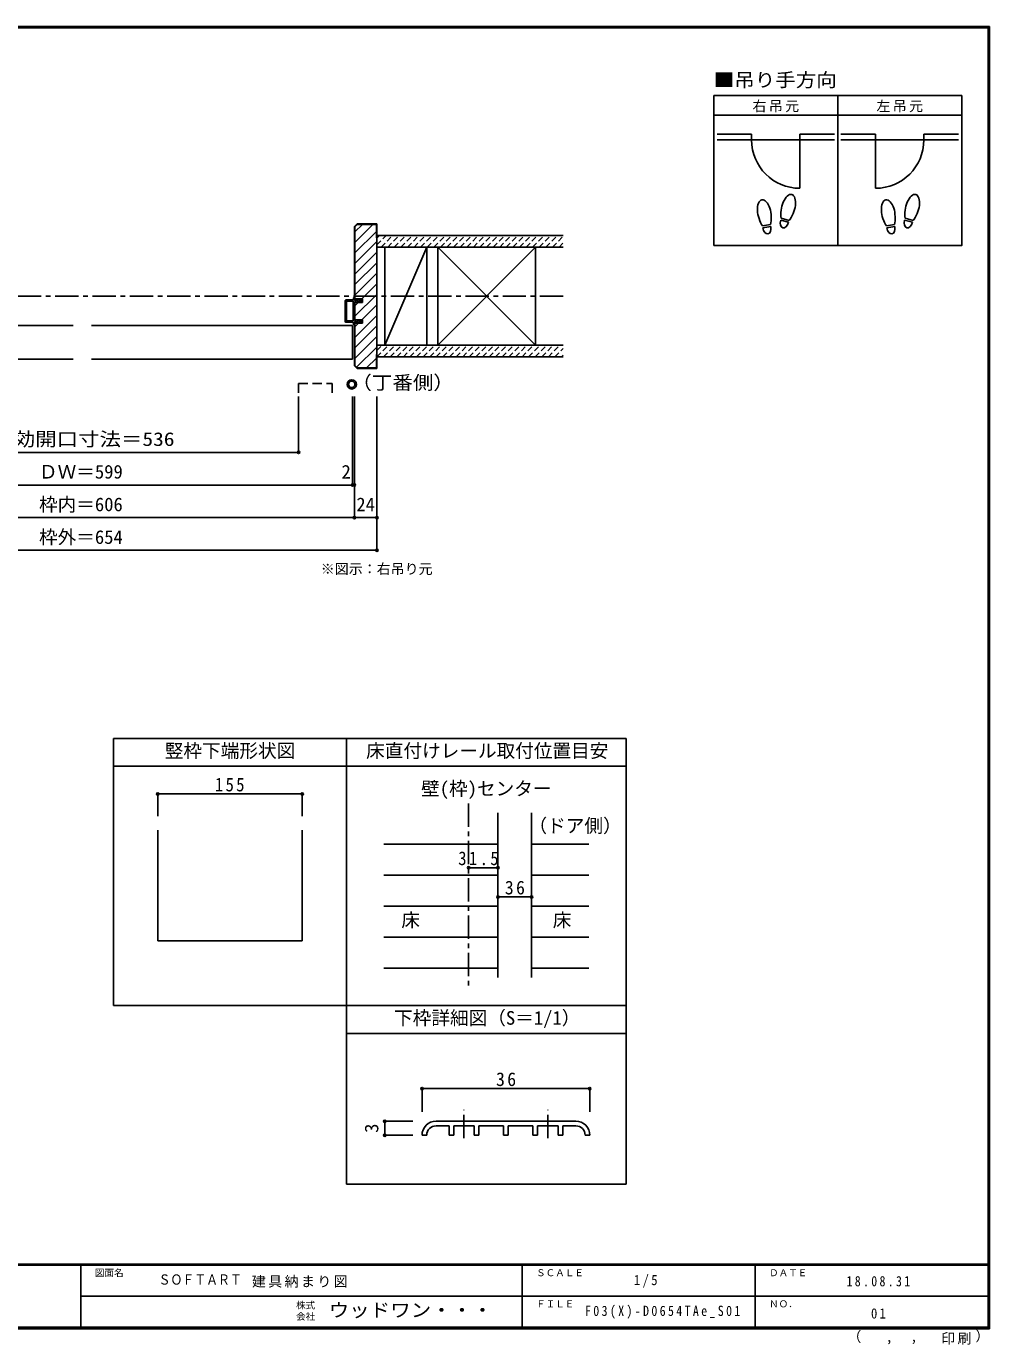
# Model space of a CAD drawing. Units: millimetres, scale not verified, with parts at other scales. Extents: x -973 to 977, y -718 to 696.
# Drawn here: x -57 to 977, y -718 to 696 of the extents above; entities that cross this region are included whole.
import ezdxf
from ezdxf.enums import TextEntityAlignment as Align

# ---------------------------------------------------------------- set-up
doc = ezdxf.new("R2010")
doc.units = ezdxf.units.MM
doc.header["$LTSCALE"] = 5
doc.header["$PDMODE"] = 32
doc.header["$PDSIZE"] = 2.5
for name, pattern in [('CHAIN1', [8, 5, -1, 1, -1]), ('DASHED1', [1.8, 1.2, -0.6]), ('DASHED2', [3, 2, -1])]:
    doc.linetypes.add(name, pattern=pattern)
for name, color, linetype in [('0-0_補助線', 7, 'Continuous'), ('0-1_通り芯', 4, 'CHAIN1'), ('0-3_仕上げ', 2, 'Continuous'), ('0-4_枠', 3, 'Continuous'), ('0-6_扉', 6, 'Continuous'), ('0-7_金物', 7, 'Continuous'), ('0-8_戸当り', 3, 'Continuous'), ('0-A_文字', 3, 'Continuous'), ('0-B_寸法', 7, 'Continuous'), ('0-C_ハッチ', 4, 'DASHED1'), ('7-7_金物', 7, 'Continuous'), ('7-B_寸法', 4, 'Continuous'), ('F-0_補助線', 7, 'Continuous'), ('F-1_枠', 6, 'Continuous'), ('F-A_文字', 7, 'Continuous')]:
    doc.layers.add(name, color=color, linetype=linetype)
doc.styles.add('HGP明朝B', font='')
doc.styles.add('ＭＳ ゴシック', font='')
doc.styles.get('HGP明朝B').set_extended_font_data('HGP明朝B')
doc.styles.get('ＭＳ ゴシック').set_extended_font_data('MS Gothic')

# ---------------------------------------------------------------- blocks, each defined once
blk = doc.blocks.new('01')
at = {"layer": '0-0_補助線'}
for p, q in [((-14.5, 0.346), (-14.5, -0.449)), ((-14.3, 0.346), (-14.3, -0.449)), ((-12.045, -0.049), (-14.178, 0.444)), ((-12, 0.146), (-14.133, 0.639)), ((-11.475, 5.146), (-12.298, 4.504)), ((-12.175, 4.146), (-11.475, 4.146)), ((-12.045, -0.049), (-11.993, 0.145)), ((-11.475, 0.146), (-12, 0.146)), ((-11.475, 7.146), (-11.475, 5.146)), ((-11.475, 4.146), (-11.475, 0.146)), ((-10.68, 7.55), (-9.257, 6.508)), ((-9.375, 6.146), (-10.075, 6.146)), ((-10.075, 3.146), (-10.075, 6.146)), ((-10.075, 3.146), (-9.252, 2.504)), ((-9.375, 2.146), (-10.075, 2.146)), ((-10.075, 0.146), (-10.075, 2.146)), ((-10.075, 0.146), (10.075, 0.146)), ((10.075, 3.146), (9.252, 2.504)), ((10.68, 7.55), (9.257, 6.508)), ((9.375, 6.146), (10.075, 6.146)), ((9.375, 2.146), (10.075, 2.146)), ((10.075, 3.146), (10.075, 6.146)), ((10.075, 0.146), (10.075, 2.146)), ((11.475, 7.146), (11.475, 5.146)), ((11.475, 5.146), (12.298, 4.504)), ((12.175, 4.146), (11.475, 4.146)), ((11.475, 4.146), (11.475, 0.146)), ((11.475, 0.146), (12, 0.146)), ((12.045, -0.049), (11.993, 0.145)), ((12, 0.146), (14.133, 0.639)), ((12.045, -0.049), (14.178, 0.444)), ((14.3, 0.346), (14.3, -0.449)), ((14.5, 0.346), (14.5, -0.449)), ((-14.265, -0.741), (-12.235, -1.196)), ((-14.222, -0.546), (-12.191, -1.001)), ((-12, -1.488), (-12, -8.854)), ((-11.8, -1.488), (-11.8, -8.854)), ((-11, -9.654), (11, -9.654)), ((11, -9.854), (-11, -9.854)), ((-10.6, -1.554), (-10.6, -8.154)), ((-10.3, -1.254), (10.3, -1.254)), ((-10.3, -8.454), (10.3, -8.454)), ((10.6, -1.554), (10.6, -8.154)), ((11.8, -1.488), (11.8, -8.854)), ((12, -1.488), (12, -8.854)), ((14.222, -0.546), (12.191, -1.001)), ((14.265, -0.741), (12.235, -1.196))]:
    blk.add_line(p, q, dxfattribs=at)
for centre, radius, start, end in [((-14.2, 0.346), 0.3, 77.00048, 180), ((-14.2, 0.346), 0.1, 77.00048, 180), ((-12.175, 4.346), 0.2, 127.96957, 270), ((-10.975, 7.146), 0.5, 53.78053, 180), ((-9.375, 6.346), 0.2, 270, 53.78053), ((-9.375, 2.346), 0.2, 270, 52.03043), ((9.375, 6.346), 0.2, 126.21947, 270), ((9.375, 2.346), 0.2, 127.96957, 270), ((10.975, 7.146), 0.5, 0, 126.21947), ((12.175, 4.346), 0.2, 270, 52.03043), ((14.2, 0.346), 0.3, 0, 102.99952), ((14.2, 0.346), 0.1, 0, 102.99952), ((-14.2, -0.449), 0.3, 180, 257.3929), ((-14.2, -0.449), 0.1, 180, 257.3929), ((-12.3, -1.488), 0.3, 0, 76.0718), ((-12.3, -1.488), 0.5, 0, 76.0718), ((-11, -8.854), 1, 180, 270), ((-11, -8.854), 0.8, 180, 270), ((-10.3, -1.554), 0.3, 90, 180), ((-10.3, -8.154), 0.3, 180, 270), ((10.3, -1.554), 0.3, 0, 90), ((10.3, -8.154), 0.3, 270, 0), ((11, -8.854), 1, 270, 0), ((11, -8.854), 0.8, 270, 0), ((12.3, -1.488), 0.5, 103.9282, 180), ((12.3, -1.488), 0.3, 103.9282, 180), ((14.2, -0.449), 0.1, 282.6071, 0), ((14.2, -0.449), 0.3, 282.6071, 0)]:
    blk.add_arc(centre, radius, start, end, dxfattribs=at)

msp = doc.modelspace()

# ---------------------------------------------------------------- linework, layer by layer
at = {"layer": '0-1_通り芯'}
for p, q in [((519.153, 406.5), (-515.847, 406.5)), ((417.629, -137.667), (417.629, -334.173))]:
    msp.add_line(p, q, dxfattribs=at)
at = {"layer": '0-3_仕上げ'}
for p, q in [((519.153, 471.5), (319.153, 471.5)), ((519.153, 459), (319.153, 459)), ((519.153, 354), (319.153, 354)), ((519.153, 341.5), (319.153, 341.5))]:
    msp.add_line(p, q, dxfattribs=at)
at = {"layer": '0-3_仕上げ', "color": 3}
for p, q in [((327.653, 459), (327.653, 354)), ((372.653, 354), (372.653, 459)), ((384.537, 354), (384.537, 459)), ((489.537, 354), (489.537, 459))]:
    msp.add_line(p, q, dxfattribs=at)
at = {"layer": '0-3_仕上げ', "color": 7}
for p, q in [((372.653, 459), (327.653, 354)), ((384.537, 354), (489.537, 459)), ((384.537, 459), (489.537, 354))]:
    msp.add_line(p, q, dxfattribs=at)
at = {"layer": '0-3_仕上げ', "color": 4}
for p, q in [((326.653, -180.968), (449.129, -180.968)), ((485.129, -180.968), (546.653, -180.968)), ((449.129, -214.269), (326.653, -214.269)), ((485.129, -214.269), (546.653, -214.269)), ((449.129, -247.571), (326.653, -247.571)), ((485.129, -247.571), (546.653, -247.571)), ((449.129, -280.872), (326.653, -280.872)), ((485.129, -280.872), (546.653, -280.872)), ((449.129, -314.173), (326.653, -314.173)), ((485.129, -314.173), (546.653, -314.173))]:
    msp.add_line(p, q, dxfattribs=at)
at = {"layer": '0-4_枠'}
for p, q in [((297.982, 484), (295.153, 481.172)), ((295.153, 481.172), (295.153, 403.5)), ((298.189, 483.5), (295.653, 480.964)), ((295.653, 403.5), (295.653, 480.964)), ((297.982, 484), (319.153, 484)), ((318.653, 483.5), (298.189, 483.5)), ((318.653, 469), (318.653, 483.5)), ((319.153, 484), (319.153, 329)), ((318.653, 469), (319.153, 469)), ((295.153, 381.2), (295.153, 399.8)), ((295.153, 399.8), (303.653, 399.8)), ((295.653, 381.2), (295.653, 399.8)), ((295.153, 381.2), (303.653, 381.2)), ((295.153, 331.828), (295.153, 377.5)), ((295.153, 377.5), (303.653, 377.5)), ((295.653, 332.036), (295.653, 377.5)), ((303.653, 377.5), (303.653, 381.2)), ((318.653, 344), (318.653, 329.5)), ((318.653, 344), (319.153, 344)), ((297.982, 329), (295.153, 331.828)), ((298.189, 329.5), (295.653, 332.036)), ((297.982, 329), (319.153, 329)), ((298.189, 329.5), (318.653, 329.5)), ((449.129, -147.667), (449.129, -324.173)), ((485.129, -147.667), (485.129, -324.173))]:
    msp.add_line(p, q, dxfattribs=at)
msp.add_lwpolyline([(303.653, 399.8), (303.653, 403.5), (295.153, 403.5)], dxfattribs=at)
at = {"layer": '0-6_扉'}
for p, q in [((-286.847, 375), (-6.847, 375)), ((13.153, 375), (293.153, 375)), ((293.153, 375), (293.153, 339)), ((-286.847, 339), (-6.847, 339)), ((13.153, 339), (293.153, 339))]:
    msp.add_line(p, q, dxfattribs=at)
at = {"layer": '0-6_扉', "linetype": 'DASHED2'}
for p, q in [((235.158, 312.908), (271.158, 312.908)), ((235.158, 312.908), (235.158, 299)), ((271.158, 312.908), (271.158, 299))]:
    msp.add_line(p, q, dxfattribs=at)
at = {"layer": '0-7_金物'}
for radius in [5, 3.5]:
    msp.add_circle((292.202, 311.957), radius, dxfattribs=at)
at = {"layer": '0-8_戸当り', "color": 2}
for p, q in [((721.239, 580.308), (684.139, 580.308)), ((721.239, 580.308), (721.239, 574.008)), ((773.039, 580.308), (810.139, 580.308)), ((773.039, 580.308), (773.039, 522.208)), ((854.239, 580.308), (817.139, 580.308)), ((854.239, 580.308), (854.239, 522.208)), ((906.039, 580.308), (943.139, 580.308)), ((906.039, 580.308), (906.039, 574.008)), ((684.139, 574.008), (810.139, 574.008)), ((943.139, 574.008), (817.139, 574.008))]:
    msp.add_line(p, q, dxfattribs=at)
at = {"layer": '0-8_戸当り'}
for p, q in [((741.457, 483.378), (732.811, 481.853)), ((741.822, 481.31), (733.175, 479.785)), ((760.924, 485.706), (752.444, 487.978)), ((761.468, 487.735), (752.987, 490.007)), ((874.457, 483.378), (865.811, 481.853)), ((874.822, 481.31), (866.175, 479.785)), ((893.924, 485.706), (885.444, 487.978)), ((894.468, 487.735), (885.987, 490.007))]:
    msp.add_line(p, q, dxfattribs=at)
at = {"layer": '0-8_戸当り', "color": 2}
for centre, start, end in [((773.039, 574.008), 180, 270), ((854.239, 574.008), 270, 0)]:
    msp.add_arc(centre, 51.8, start, end, dxfattribs=at)
at = {"layer": '0-8_戸当り'}
for centre, major_axis, ratio, start_param, end_param in [((734.795, 495.877), (-2.445, 13.867), 0.5, 4.34059143, 8.22577918), ((760.713, 501.878), (3.644, 13.601), 0.5, 4.34059143, 8.22577918), ((867.795, 495.877), (-2.445, 13.867), 0.5, 4.34059143, 8.22577918), ((893.713, 501.878), (3.644, 13.601), 0.5, 4.34059143, 8.22577918), ((760.609, 501.489), (4.416, 16.48), 0.4, 1.85063327, 2.44287679), ((760.609, 501.489), (4.416, 16.48), 0.4, 3.84030852, 4.43255203), ((893.609, 501.489), (4.416, 16.48), 0.4, 1.85063327, 2.44287679), ((893.609, 501.489), (4.416, 16.48), 0.4, 3.84030852, 4.43255203), ((734.865, 495.481), (-2.963, 16.802), 0.4, 1.85063327, 2.44287679), ((737.498, 480.548), (-1.27, 7.205), 0.6, 1.57079633, 4.71238898), ((734.865, 495.481), (-2.963, 16.802), 0.4, 3.84030852, 4.43255203), ((756.684, 486.842), (1.894, 7.067), 0.6, 1.57079633, 4.71238898), ((867.865, 495.481), (-2.963, 16.802), 0.4, 1.85063327, 2.44287679), ((870.498, 480.548), (-1.27, 7.205), 0.6, 1.57079633, 4.71238898), ((867.865, 495.481), (-2.963, 16.802), 0.4, 3.84030852, 4.43255203), ((889.684, 486.842), (1.894, 7.067), 0.6, 1.57079633, 4.71238898)]:
    msp.add_ellipse(centre, major_axis=major_axis, ratio=ratio, start_param=start_param, end_param=end_param, dxfattribs=at)
at = {"layer": '0-A_文字'}
for p, q in [((680.639, 621.667), (680.639, 460.667)), ((946.639, 621.667), (680.639, 621.667)), ((813.639, 621.667), (813.639, 460.667)), ((680.639, 600.667), (946.639, 600.667)), ((286.653, -67.667), (36.653, -67.667)), ((36.653, -67.667), (36.653, -354.173)), ((286.653, -545.667), (286.653, -67.667)), ((586.653, -67.667), (286.653, -67.667)), ((286.653, -67.667), (286.653, -354.173)), ((586.653, -545.667), (586.653, -67.667)), ((286.653, -97.667), (36.653, -97.667)), ((586.653, -97.667), (286.653, -97.667)), ((84.153, -165.993), (84.153, -284.646)), ((239.153, -165.993), (239.153, -284.646)), ((84.153, -284.646), (239.153, -284.646)), ((286.653, -354.173), (36.653, -354.173)), ((586.653, -354.173), (286.653, -354.173)), ((586.653, -384.173), (286.653, -384.173)), ((586.653, -545.667), (286.653, -545.667))]:
    msp.add_line(p, q, dxfattribs=at)
at = {"layer": '0-A_文字', "color": 4}
for p, q in [((84.153, -127.266), (239.153, -127.266)), ((84.153, -127.266), (84.153, -151.256)), ((239.153, -127.266), (239.153, -151.256))]:
    msp.add_line(p, q, dxfattribs=at)
at = {"layer": '0-A_文字'}
msp.add_lwpolyline([(946.639, 621.667), (946.639, 460.667), (680.639, 460.667)], dxfattribs=at)
at = {"layer": '0-A_文字', "color": 7}
for p in [(84.153, -127.266), (239.153, -127.266)]:
    msp.add_point(p, dxfattribs=at)
at = {"layer": '0-B_寸法', "color": 4}
for p, q in [((235.158, 239), (235.158, 299)), ((293.153, 204), (293.153, 299)), ((295.153, 169), (295.153, 299)), ((319.153, 134), (319.153, 299)), ((-281.847, 239), (235.158, 239)), ((295.153, 204), (-291.847, 204)), ((319.153, 169), (-315.847, 169)), ((319.153, 134), (-315.847, 134)), ((417.629, -206.357), (449.129, -206.357)), ((449.129, -237.742), (485.129, -237.742))]:
    msp.add_line(p, q, dxfattribs=at)
at = {"layer": '0-B_寸法'}
for p in [(235.158, 239), (293.153, 204), (295.153, 204), (295.153, 169), (319.153, 169), (319.153, 134), (417.629, -206.357), (449.129, -206.357), (449.129, -237.742), (485.129, -237.742)]:
    msp.add_point(p, dxfattribs=at)
at = {"layer": '0-C_ハッチ', "linetype": 'Continuous'}
for p, q in [((303.673, 483.5), (295.653, 475.48)), ((314.986, 483.5), (295.653, 464.166)), ((318.653, 475.853), (295.653, 452.853)), ((319.153, 465.039), (295.653, 441.539)), ((319.153, 453.726), (295.653, 430.225)), ((319.153, 442.412), (295.653, 418.912)), ((319.153, 431.098), (295.653, 407.598)), ((319.153, 419.784), (302.869, 403.5)), ((319.153, 408.47), (295.653, 384.97)), ((299.169, 399.8), (295.653, 396.284)), ((319.153, 397.157), (303.196, 381.2)), ((319.153, 385.843), (295.653, 362.343)), ((299.496, 377.5), (295.653, 373.657)), ((319.153, 374.529), (295.653, 351.029)), ((319.153, 363.216), (295.653, 339.716)), ((319.153, 351.902), (297.47, 330.219)), ((318.653, 340.088), (308.065, 329.5))]:
    msp.add_line(p, q, dxfattribs=at)
at = {"layer": '0-C_ハッチ'}
for p, q in [((319.153, 468.601), (322.052, 471.5)), ((319.153, 461.53), (329.123, 471.5)), ((323.694, 459), (336.194, 471.5)), ((330.765, 459), (343.265, 471.5)), ((337.837, 459), (350.337, 471.5)), ((344.908, 459), (357.408, 471.5)), ((351.979, 459), (364.479, 471.5)), ((359.05, 459), (371.55, 471.5)), ((366.121, 459), (378.621, 471.5)), ((373.192, 459), (385.692, 471.5)), ((380.263, 459), (392.763, 471.5)), ((387.334, 459), (399.834, 471.5)), ((394.405, 459), (406.905, 471.5)), ((401.476, 459), (412.318, 469.841)), ((408.547, 459), (421.047, 471.5)), ((415.618, 459), (428.118, 471.5)), ((422.689, 459), (435.189, 471.5)), ((429.76, 459), (442.26, 471.5)), ((436.831, 459), (449.331, 471.5)), ((443.903, 459), (456.403, 471.5)), ((450.974, 459), (463.474, 471.5)), ((458.045, 459), (470.545, 471.5)), ((465.116, 459), (477.616, 471.5)), ((472.187, 459), (484.687, 471.5)), ((479.258, 459), (491.758, 471.5)), ((486.329, 459), (498.829, 471.5)), ((493.4, 459), (505.9, 471.5)), ((500.471, 459), (512.971, 471.5)), ((507.542, 459), (519.153, 470.611)), ((514.613, 459), (519.153, 463.54)), ((319.153, 348.393), (324.76, 354)), ((319.242, 341.411), (331.831, 354)), ((326.403, 341.5), (338.903, 354)), ((333.474, 341.5), (345.974, 354)), ((340.545, 341.5), (353.045, 354)), ((347.616, 341.5), (360.116, 354)), ((354.687, 341.5), (367.187, 354)), ((361.758, 341.5), (374.258, 354)), ((368.829, 341.5), (381.329, 354)), ((375.9, 341.5), (388.4, 354)), ((382.971, 341.5), (395.471, 354)), ((390.042, 341.5), (402.542, 354)), ((397.113, 341.5), (409.613, 354)), ((404.184, 341.5), (416.684, 354)), ((411.255, 341.5), (423.755, 354)), ((418.326, 341.5), (430.826, 354)), ((425.398, 341.5), (437.898, 354)), ((432.469, 341.5), (444.969, 354)), ((439.54, 341.5), (452.04, 354)), ((446.611, 341.5), (459.111, 354)), ((453.682, 341.5), (466.182, 354)), ((460.753, 341.5), (473.253, 354)), ((467.824, 341.5), (480.324, 354)), ((474.895, 341.5), (487.395, 354)), ((481.966, 341.5), (494.466, 354)), ((489.037, 341.5), (501.537, 354)), ((496.108, 341.5), (508.608, 354)), ((503.179, 341.5), (515.679, 354)), ((510.25, 341.5), (519.153, 350.403)), ((517.321, 341.5), (519.153, 343.332))]:
    msp.add_line(p, q, dxfattribs=at)
at = {"layer": '7-7_金物', "color": 4, "linetype": 'CHAIN1'}
for p, q in [((412.644, -496.531), (412.644, -466)), ((502.644, -496.531), (502.644, -466))]:
    msp.add_line(p, q, dxfattribs=at)
at = {"layer": '7-7_金物'}
for p, q in [((532.644, -478.232), (382.644, -478.232)), ((367.644, -493.232), (372.644, -493.232)), ((396.644, -483.232), (382.644, -483.232)), ((396.644, -493.232), (396.644, -483.232)), ((396.644, -493.232), (401.644, -493.232)), ((423.644, -483.232), (401.644, -483.232)), ((401.644, -493.232), (401.644, -483.232)), ((423.644, -493.232), (423.644, -483.232)), ((423.644, -493.232), (428.644, -493.232)), ((455.144, -483.232), (428.644, -483.232)), ((428.644, -493.232), (428.644, -483.232)), ((455.144, -493.232), (455.144, -483.232)), ((455.144, -493.232), (460.144, -493.232)), ((486.644, -483.232), (460.144, -483.232)), ((460.144, -493.232), (460.144, -483.232)), ((486.644, -493.232), (486.644, -483.232)), ((486.644, -493.232), (491.644, -493.232)), ((513.644, -483.232), (491.644, -483.232)), ((491.644, -493.232), (491.644, -483.232)), ((513.644, -493.232), (513.644, -483.232)), ((513.644, -493.232), (518.644, -493.232)), ((532.644, -483.232), (518.644, -483.232)), ((518.644, -493.232), (518.644, -483.232)), ((542.644, -493.232), (547.644, -493.232))]:
    msp.add_line(p, q, dxfattribs=at)
for centre, radius, start, end in [((382.644, -493.232), 15, 90, 180), ((532.644, -493.232), 15, 0, 90), ((382.644, -493.232), 10, 90, 180), ((532.644, -493.232), 10, 0, 90)]:
    msp.add_arc(centre, radius, start, end, dxfattribs=at)
at = {"layer": '7-B_寸法'}
for p, q in [((367.644, -443.232), (367.644, -468.232)), ((367.644, -443.232), (547.644, -443.232)), ((547.644, -443.232), (547.644, -468.232)), ((327.644, -478.232), (357.644, -478.232)), ((327.644, -493.232), (327.644, -478.232)), ((327.644, -493.232), (357.644, -493.232))]:
    msp.add_line(p, q, dxfattribs=at)
at = {"layer": '7-B_寸法', "color": 7}
for p in [(367.644, -443.232), (547.644, -443.232), (327.644, -478.232), (327.644, -493.232)]:
    msp.add_point(p, dxfattribs=at)
at = {"layer": 'F-1_枠'}
for p, q in [((-973.347, 695.833), (976.653, 695.833)), ((-973.347, 695), (976.653, 695)), ((-973.347, 694.167), (976.653, 694.167)), ((974.986, 695.833), (974.986, -700.833)), ((975.82, 695.833), (975.82, -700.833)), ((976.653, 695.833), (976.653, -700.833)), ((976.653, -631.667), (-973.347, -631.667)), ((976.653, -632.5), (-973.347, -632.5)), ((1.653, -632.5), (1.653, -699.167)), ((474.986, -632.5), (474.986, -699.167)), ((724.986, -632.5), (724.986, -699.167)), ((1.653, -665.833), (974.986, -665.834)), ((976.653, -699.167), (-973.347, -699.167)), ((976.653, -700), (-973.347, -700)), ((976.653, -700.833), (-973.347, -700.833))]:
    msp.add_line(p, q, dxfattribs=at)

# ---------------------------------------------------------------- block references
at = {"layer": '0-0_補助線', "xscale": -1, "rotation": 270}
msp.add_blockref('01', (295.007, 390.5), dxfattribs=at)

# ---------------------------------------------------------------- texts
at = {"layer": '0-A_文字', "color": 7, "style": 'ＭＳ ゴシック', "width": 1.1}
for s, p in [('■吊り手方向', (680.639, 626.667)), ('（丁番側）', (291.835, 302.105))]:
    msp.add_text(s, height=14.66, dxfattribs=at).set_placement(p, align=Align.BOTTOM_LEFT)
at = {"layer": '0-A_文字', "color": 7, "style": 'ＭＳ ゴシック'}
for s, height, p in [('※図示：右吊り元', 11, (258.958, 105.239)), ('竪枠下端形状図', 14.66, (91.653, -92.667)), ('床直付けレール取付位置目安', 14.66, (307.644, -92.667)), ('壁(枠)センター', 14.66, (366.653, -133.258)), ('（ドア側）', 14.66, (481.884, -173.061)), ('床', 14.66, (345.403, -274.221)), ('床', 14.66, (507.903, -274.221)), ('下枠詳細図（S＝1/1）', 14.66, (337.644, -379.173))]:
    msp.add_text(s, height=height, dxfattribs=at).set_placement(p, align=Align.BOTTOM_LEFT)
at = {"layer": '0-A_文字', "color": 7, "attachment_point": 7, "style": 'ＭＳ ゴシック'}
for s, insert, char_height in [('\\T1.17;右吊元', (722.139, 603.667), 11), ('\\T1.17;左吊元', (855.139, 603.667), 11), ('\\T1.27;\\W0.9;155', (145.403, -124.766), 14.66)]:
    msp.add_mtext(s, dxfattribs=dict(at, insert=insert, char_height=char_height))
at = {"layer": '0-B_寸法', "style": 'ＭＳ ゴシック', "width": 1.15}
msp.add_text('有効開口寸法＝536', height=14.66, dxfattribs=at).set_placement((-93.347, 241.5), align=Align.BOTTOM_LEFT)
at = {"layer": '0-B_寸法', "style": 'ＭＳ ゴシック'}
for s, p in [('ＤＷ＝599', (-43.347, 206.5)), ('2', (281.257, 206.5)), ('枠内＝606', (-43.347, 171.5)), ('24', (297.153, 171.5)), ('枠外＝654', (-43.347, 136.5))]:
    msp.add_text(s, height=14.66, dxfattribs=at).set_placement(p, align=Align.BOTTOM_LEFT)
at = {"layer": '0-B_寸法', "char_height": 14.66, "attachment_point": 7, "style": 'ＭＳ ゴシック'}
for s, insert in [('\\T1.28;\\W0.9;31.5', (406.446, -203.857)), ('\\T1.27;\\W0.95;36', (456.504, -235.242))]:
    msp.add_mtext(s, dxfattribs=dict(at, insert=insert))
at = {"layer": '7-B_寸法', "color": 7, "style": 'ＭＳ ゴシック'}
msp.add_text('3', height=14.66, rotation=90, dxfattribs=at).set_placement((325.144, -490.732), align=Align.BOTTOM_LEFT)
at = {"layer": '7-B_寸法', "color": 7, "insert": (447.019, -440.732), "char_height": 14.66, "attachment_point": 7, "style": 'ＭＳ ゴシック'}
msp.add_mtext('\\T1.27;\\W0.95;36', dxfattribs=at)
at = {"layer": 'F-0_補助線', "style": 'HGP明朝B', "width": 0.85}
msp.add_text('ＳＯＦＴＡＲＴ', height=11, dxfattribs=at).set_placement((84.986, -656.798), align=Align.BOTTOM_LEFT)
at = {"layer": 'F-0_補助線', "insert": (185.035, -656.798), "char_height": 11, "attachment_point": 7, "style": 'ＭＳ ゴシック'}
msp.add_mtext('\\T1.17;建具納まり図', dxfattribs=at)
at = {"layer": 'F-A_文字', "style": 'ＭＳ ゴシック'}
for s, height, p in [('図面名', 7.331, (16.653, -646.667)), ('ＳＣＡＬＥ', 7.331, (489.986, -646.667)), ('ＤＡＴＥ', 7.331, (739.986, -646.667)), ('株式', 7.331, (232.486, -681.5)), ('ＦＩＬＥ', 7.331, (489.986, -680)), ('ＮＯ．', 7.331, (739.986, -680.001)), ('会社', 7.331, (232.486, -693.5)), ('（', 11, (823.992, -718.052)), ('）', 11, (961.387, -717.355)), (',', 11, (865.199, -718.052)), (',', 11, (891.686, -717.588))]:
    msp.add_text(s, height=height, dxfattribs=at).set_placement(p, align=Align.BOTTOM_LEFT)
at = {"layer": 'F-A_文字', "style": 'ＭＳ ゴシック', "width": 1.1}
msp.add_text('ウッドワン・・・', height=14.66, dxfattribs=at).set_placement((267.486, -692.5), align=Align.BOTTOM_LEFT)
at = {"layer": 'F-A_文字', "char_height": 11, "attachment_point": 7, "style": 'ＭＳ ゴシック'}
for s, insert in [('\\T1.38;\\W0.9;1/5', (594.986, -656.667)), ('\\T1.39;\\W0.85;18.08.31', (823.111, -655.417)), ('\\T1.4;\\W0.85;F03(X)-D0654TAe_S01', (542.486, -690.001)), ('\\T1.36;\\W0.9;01', (849.361, -690.001)), ('\\T1.17;印刷', (924.678, -717.82))]:
    msp.add_mtext(s, dxfattribs=dict(at, insert=insert))

doc.saveas('drawing.dxf')
